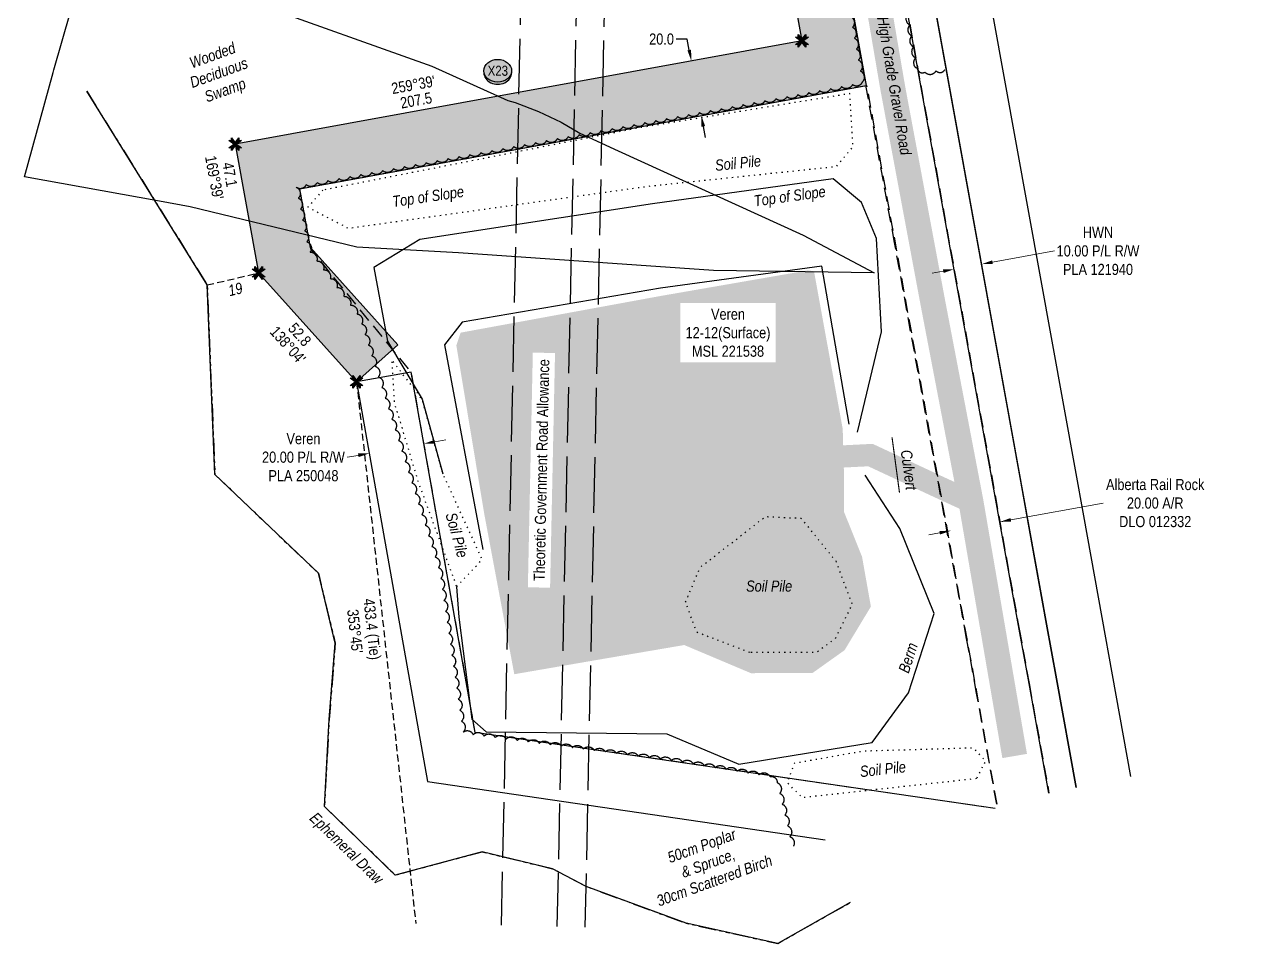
# Model space of a CAD drawing. Extents: x 399452 to 415540, y 6060435 to 6067869.
# Drawn here: x 405712 to 406813, y 6064224 to 6065051 of the extents above; entities that cross this region are included whole.
import ezdxf
from ezdxf.enums import TextEntityAlignment as Align

# ---------------------------------------------------------------- set-up
doc = ezdxf.new("R2010")
doc.units = 0
doc.header["$LTSCALE"] = 5
doc.header["$PDSIZE"] = 0.5
for name, pattern in [('0', [1, 1, 0]), ('foc-ACCESSROAD', [3.75, 2.5, -1.25]), ('foc-TIELINE', [1.875, 1.25, -0.625]), ('foc-TOPO', [1, 0.2, -0.8]), ('foc-TOPO-ephemeral', [6.25, 3.125, -0.625, 0.625, -0.625, 0.625, -0.625]), ('foc-UNSURVEYED', [12.5, 10, -2.5])]:
    doc.linetypes.add(name, pattern=pattern)
doc.layers.get('Defpoints').update_dxf_attribs({"color": 9})
for name, color, linetype, lineweight in [('AS-GENERAL', 48, 'Continuous', 18), ('C-RW-T', 13, 'Continuous', 9), ('C-WS-T', 13, 'Continuous', 9), ('F-AR-T', 190, 'Continuous', 9), ('F-RW-T', 190, 'Continuous', 9), ('T-TEXT', 48, 'Continuous', 18), ('T-TIE-T', 201, 'Continuous', 18)]:
    doc.layers.add(name, color=color, linetype=linetype, lineweight=lineweight)
for name, color, linetype in [('AS-ROADS', 254, 'Continuous'), ('C-RW', 13, 'Continuous'), ('C-WS', 13, 'foc-ACCESSROAD'), ('F-AR', 190, 'foc-ACCESSROAD'), ('F-RW', 190, 'Continuous'), ('L-BD', 7, 'Continuous'), ('L-BD1', 253, 'Continuous'), ('L-MON', 1, 'Continuous'), ('L-ROAD-T', 7, 'Continuous'), ('L-TIE', 7, 'foc-TIELINE'), ('L-USEC', 7, 'foc-UNSURVEYED'), ('P-CROSSINGS', 250, 'Continuous'), ('P-PROPOSED', 10, 'Continuous'), ('P-PROPOSED-H', 21, 'Continuous'), ('P-TXT', 4, 'Continuous'), ('T-BUSH', 110, '0'), ('T-BUSH-T', 110, 'Continuous'), ('T-DRAW', 143, 'foc-TOPO-ephemeral'), ('T-LOW-AREA', 48, 'foc-TOPO'), ('T-SLOPE', 48, 'Continuous'), ('T-TIE', 201, 'foc-TIELINE'), ('T-WATER-T', 170, 'Continuous'), ('WETLAND', 143, 'Continuous'), ('WETLAND-T', 146, 'Continuous')]:
    doc.layers.add(name, color=color, linetype=linetype)
doc.styles.add('80CG', font='ARIALN.TTF', dxfattribs={"height": 10})
doc.styles.add('80L', font='ARIALN.TTF', dxfattribs={"height": 10})
doc.styles.add('80LS', font='ARIALNI.TTF', dxfattribs={"height": 10})
doc.styles.add('Crossing', font='ARIALN.TTF', dxfattribs={"height": 10})
doc.styles.add('foc-LtypeFont', font='ARIALN.TTF', dxfattribs={"height": 7.35})
doc.styles.get("Standard").update_dxf_attribs({"font": 'ARIALN.TTF'})
doc.linetypes.add('foc-TOPO-flowdirection-NOLINE', pattern='A,0,[">",foc-LtypeFont,S=0.3,R=0,X=0,Y=-0.945],-20,[">",foc-LtypeFont,S=0.3,R=0,X=0,Y=-0.945],0', length=20)
doc.dimstyles.new('Compass 5 000', dxfattribs={"dimscale": 5, "dimtxt": 9, "dimasz": 2, "dimexe": 0.2, "dimexo": 0.0625, "dimgap": 0.5, "dimtad": 0, "dimtih": 1, "dimtoh": 1, "dimzin": 0, "dimdsep": 46, "dimtxsty": '80CG', "dimcen": 0.1, "dimse1": 1, "dimse2": 1, "dimclrd": 256, "dimclrt": 256, "dimaunit": 1, "dimadec": 4, "dimazin": 0, "dimtfac": 0.06, "dimtofl": 0, "dimtmove": 0, "dimatfit": 1, "dimfxl": 0.2, "dimtolj": 1, "dimtzin": 0, "dimlwd": -1, "dimarcsym": 0})

# ---------------------------------------------------------------- blocks, each defined once
blk = doc.blocks.new('*D159')
at = {"layer": 'C-RW-T', "transparency": 16777216}
for p, q in [((406081.1, 6064675.6), (406090.9, 6064677.3)), ((406012.2, 6064663.3), (406002.3, 6064661.6))]:
    blk.add_line(p, q, dxfattribs=at)
for points in [[(406080.8, 6064677.2), (406081.4, 6064673.9), (406071.2, 6064673.8)], [(406011.9, 6064665), (406012.5, 6064661.7), (406022, 6064665.1)]]:
    blk.add_solid(points, dxfattribs=at)
at = {"layer": 'Defpoints', "color": 0, "transparency": 16777216}
for p in [(406022, 6064665.1), (406081.8, 6064614.2), (406032.6, 6064605.5)]:
    blk.add_point(p, dxfattribs=at)
at = {"layer": 'C-RW-T', "transparency": 16777216, "insert": (405962.8, 6064661.6), "char_height": 10, "attachment_point": 5, "style": '80CG'}
blk.add_mtext('\\A1;Veren\\P20.00 P/L R/W\\PPLA 250048', dxfattribs=at)
blk = doc.blocks.new('*D165')
at = {"layer": 'Defpoints', "color": 0, "transparency": 16777216}
for p in [(406589.6, 6064603.4), (406558.9, 6064520.1), (406603.2, 6064528.1)]:
    blk.add_point(p, dxfattribs=at)
at = {"layer": 'F-AR-T', "transparency": 16777216}
for p, q in [((406599.4, 6064605.2), (406682.7, 6064620.3)), ((406535.4, 6064593.6), (406525.6, 6064591.8))]:
    blk.add_line(p, q, dxfattribs=at)
for points in [[(406599.1, 6064606.8), (406599.7, 6064603.6), (406589.6, 6064603.4)], [(406535.2, 6064595.3), (406535.7, 6064592), (406545.3, 6064595.4)]]:
    blk.add_solid(points, dxfattribs=at)
at = {"layer": 'F-AR-T', "transparency": 16777216, "insert": (406729.4, 6064620.3), "char_height": 10, "attachment_point": 5, "style": '80CG'}
blk.add_mtext('\\A1;Alberta Rail Rock\\P20.00 A/R\\PDLO 012332', dxfattribs=at)
blk = doc.blocks.new('*D160')
at = {"layer": 'Defpoints', "color": 0, "transparency": 16777216}
for p in [(406506.4, 6065203.1), (406481.8, 6065198.6), (406573.1, 6064835.4)]:
    blk.add_point(p, dxfattribs=at)
at = {"layer": 'F-RW-T', "transparency": 16777216}
for p, q in [((406582.9, 6064837.2), (406638.8, 6064847.3)), ((406538.7, 6064829.1), (406528.8, 6064827.4))]:
    blk.add_line(p, q, dxfattribs=at)
for points in [[(406582.6, 6064838.8), (406583.2, 6064835.5), (406573.1, 6064835.4)], [(406538.4, 6064830.8), (406539, 6064827.5), (406548.5, 6064830.9)]]:
    blk.add_solid(points, dxfattribs=at)
at = {"layer": 'F-RW-T', "transparency": 16777216, "insert": (406677.9, 6064847.3), "char_height": 10, "attachment_point": 5, "style": '80CG'}
blk.add_mtext('\\A1;HWN\\P10.00 P/L R/W\\PPLA 121940', dxfattribs=at)
blk = doc.blocks.new('*D164')
at = {"layer": 'Defpoints', "color": 0, "transparency": 16777216}
for p in [(406311.9, 6065018.4), (406318.4, 6065019.6), (406327.4, 6064970.4)]:
    blk.add_point(p, dxfattribs=at)
at = {"layer": 'P-TXT', "transparency": 16777216}
for p, q in [((406308.3, 6065038), (406298.3, 6065038)), ((406310.1, 6065028.2), (406308.3, 6065038)), ((406322.7, 6064959.4), (406324.5, 6064949.5))]:
    blk.add_line(p, q, dxfattribs=at)
for points in [[(406311.7, 6065028.5), (406308.4, 6065027.9), (406311.9, 6065018.4)], [(406324.3, 6064959.7), (406321, 6064959.1), (406320.9, 6064969.2)]]:
    blk.add_solid(points, dxfattribs=at)
at = {"layer": 'P-TXT', "transparency": 16777216, "insert": (406285.1, 6065038), "char_height": 10, "attachment_point": 5, "style": '80CG'}
blk.add_mtext('\\A1;20.0', dxfattribs=at)
blk = doc.blocks.new('TEMP')
h = blk.add_hatch(color=255)
h.dxf.hatch_style = 1
h.paths.add_polyline_path([(0, 0.25), (-0.67, 1.15), (-0.67, 0.67), (-1.15, 0.67), (-0.25, 0), (-1.15, -0.67), (-0.67, -0.67), (-0.67, -1.15), (0, -0.25), (0.67, -1.15), (0.67, -0.67), (1.15, -0.67), (0.25, 0), (1.15, 0.67), (0.67, 0.67), (0.67, 1.15)])
h.paths.add_polyline_path([(0.57, 0.85), (0.57, 0.57), (0.85, 0.57), (0.08, 0), (0.85, -0.57), (0.57, -0.57), (0.57, -0.85), (0, -0.08), (-0.57, -0.85), (-0.57, -0.57), (-0.85, -0.57), (-0.08, 0), (-0.85, 0.57), (-0.57, 0.57), (-0.57, 0.85), (0, 0.08)], flags=16)
h = blk.add_hatch(color=1)
h.dxf.hatch_style = 1
h.paths.add_polyline_path([(0, 0.08), (-0.57, 0.85), (-0.57, 0.57), (-0.85, 0.57), (-0.08, 0), (-0.85, -0.57), (-0.57, -0.57), (-0.57, -0.85), (0, -0.08), (0.57, -0.85), (0.57, -0.57), (0.85, -0.57), (0.08, 0), (0.85, 0.57), (0.57, 0.57), (0.57, 0.85)])
at = {"color": 1}
for p, q in [((-0.08, 0), (0.08, 0)), ((0, 0.08), (0, -0.08))]:
    blk.add_line(p, q, dxfattribs=at)
at = {"color": 255, "flags": 128}
blk.add_lwpolyline([(-0.25, 0), (-1.15, 0.67), (-0.67, 0.67), (-0.67, 1.15), (0, 0.25), (0.67, 1.15), (0.67, 0.67), (1.15, 0.67), (0.25, 0), (1.15, -0.67), (0.67, -0.67), (0.67, -1.15), (0, -0.25), (-0.67, -1.15), (-0.67, -0.67), (-1.15, -0.67)], close=True, dxfattribs=at)
at = {"color": 1, "flags": 128}
blk.add_lwpolyline([(-0.08, 0), (-0.85, 0.57), (-0.57, 0.57), (-0.57, 0.85), (0, 0.08), (0.57, 0.85), (0.57, 0.57), (0.85, 0.57), (0.08, 0), (0.85, -0.57), (0.57, -0.57), (0.57, -0.85), (0, -0.08), (-0.57, -0.85), (-0.57, -0.57), (-0.85, -0.57)], close=True, dxfattribs=at)
blk = doc.blocks.new('xing2')
h = blk.add_hatch(color=50)
h.dxf.hatch_style = 1
edge = h.paths.add_edge_path()
edge.add_ellipse((0, 0), major_axis=(-12.5, 0), ratio=0.816297, start_angle=0, end_angle=360)
h = blk.add_hatch(color=250)
h.dxf.hatch_style = 1
edge = h.paths.add_edge_path()
edge.add_ellipse((0, -2), major_axis=(-12.5, 0), ratio=0.816297, start_angle=0, end_angle=180)
edge.add_line((12.5, -2), (12.5, 0))
edge.add_ellipse((0, 0), major_axis=(-12.5, 0), ratio=0.816297, start_angle=0, end_angle=180, ccw=False)
edge.add_line((-12.5, 0), (-12.5, -2))
at = {"color": 250}
blk.add_ellipse((0, 0), major_axis=(-12.5, 0), ratio=0.816297, dxfattribs=at)
blk.add_ellipse((0, -2), major_axis=(-12.5, 0), ratio=0.816297, start_param=0, end_param=3.141593, dxfattribs=at)
at = {"color": 250, "style": 'Crossing'}
blk.add_attdef('CROSSING', text='', height=9, dxfattribs=at).set_placement((0.1, 0), align=Align.MIDDLE_CENTER)
at = {"color": 250, "style": 'Crossing', "flags": 1}
for tag, p in [('OWNER', (0.1, -12.5)), ('DESCRIPTION', (0.1, -25.8)), ('LOCATION', (0.1, -39.3)), ('DWG_REF', (0.1, -52.8))]:
    blk.add_attdef(tag, text='', height=9, dxfattribs=at).set_placement(p, align=Align.MIDDLE_CENTER)

msp = doc.modelspace()

# ---------------------------------------------------------------- hatches: boundary and pattern name
at = {"layer": 'AS-ROADS'}
h = msp.add_hatch(color=256, dxfattribs=at)
h.dxf.hatch_style = 1
h.paths.add_polyline_path([(406613.995, 6064394.57), (406591.83, 6064390.759), (406553.236, 6064615.268), (406528.231, 6064626.766), (406471.154, 6064653.437), (406448.3, 6064652.294), (406447.301, 6064672.26), (406475.116, 6064673.652), (406536.639, 6064644.903), (406548.709, 6064639.353), (406518.585, 6064796.743), (406482.145, 6064991.923), (406451.667, 6065170.338), (406420.771, 6065340.832), (406352.563, 6065694.623), (406374.647, 6065698.881), (406442.879, 6065344.967), (406473.818, 6065174.236), (406504.285, 6064995.881), (406540.685, 6064800.921), (406574.637, 6064623.527)])
h = msp.add_hatch(color=256, dxfattribs=at)
h.dxf.hatch_style = 1
h.paths.add_polyline_path([(406448.158, 6064687.037), (406422.33, 6064829.027), (406416.703, 6064829.775), (406284.298, 6064806.787), (406104.253, 6064773.757), (406100.405, 6064762.3), (406125.323, 6064611.76), (406152.578, 6064466.272), (406228.168, 6064479.325), (406305.535, 6064492.545), (406365.578, 6064467.202), (406421.168, 6064467.505), (406449.798, 6064487.88), (406473.513, 6064527.165), (406465.55, 6064572.077), (406449.41, 6064612.237), (406449.318, 6064645.84)])
at = {"layer": 'P-PROPOSED-H'}
h = msp.add_hatch(color=256, dxfattribs=at)
h.dxf.hatch_style = 1
h.paths.add_polyline_path([(406805.943, 6065498.827), (406813.38, 6065548.25), (406706.338, 6065564.385), (406328.943, 6065492.679), (406411.498, 6065036.559), (405901.315, 6064943.376), (405922.482, 6064827.486), (406010.592, 6064729.387), (406047.775, 6064762.784), (405969.109, 6064850.368), (405959.461, 6064903.19), (406420.399, 6064987.379), (406469.565, 6064996.359), (406386.948, 6065452.826), (406707.305, 6065513.695)])

# ---------------------------------------------------------------- linework, layer by layer
at = {"layer": 'AS-GENERAL', "const_width": 1, "flags": 128}
msp.add_lwpolyline([(406492.54, 6064679.54), (406499.245, 6064629.75)], dxfattribs=at)
at = {"layer": 'C-RW'}
for points in [[(406439.758, 6065851.982), (406461.468, 6065732.039), (406475.175, 6065656.303), (406490.679, 6065570.648), (406498.791, 6065525.831), (406657.26, 6064650.33), (406664.832, 6064608.905), (406707.094, 6064374.3)], [(406658.242, 6064364.167), (406640.513, 6064462.195), (406631.629, 6064511.384), (406618.417, 6064584.54), (406607.729, 6064643.374), (406456.226, 6065480.414), (406449.578, 6065517.145), (406445.75, 6065538.319), (406444.779, 6065543.684), (406441.813, 6065560.109), (406435.893, 6065592.826), (406434.623, 6065599.822), (406432.108, 6065614.313), (406430.718, 6065622.19), (406425.444, 6065651.337), (406424.184, 6065657.453), (406410.475, 6065733.189), (406390.587, 6065843.073)]]:
    msp.add_lwpolyline(points, dxfattribs=at)
at = {"layer": 'C-RW', "flags": 128}
msp.add_lwpolyline([(406574.991, 6064346.9), (406117.412, 6064413.911), (406059.801, 6064738.131), (406010.592, 6064729.387), (406074.509, 6064369.682), (406432.244, 6064317.292)], dxfattribs=at)
at = {"layer": 'F-AR'}
for points in [[(406586.843, 6064349.358), (406568.642, 6064449.325), (406559.688, 6064498.497), (406494.794, 6064854.898), (406375.485, 6065510.194), (406359.195, 6065600.214), (406352.518, 6065637.112), (406348.528, 6065659.159), (406334.824, 6065734.894), (406317.642, 6065829.858)], [(406365.988, 6065838.617), (406384.966, 6065733.764), (406398.674, 6065658.028), (406401.206, 6065646.527), (406407.861, 6065609.655), (406409, 6065600.985), (406410.015, 6065595.372), (406417.826, 6065552.221), (406421.147, 6065533.871), (406424.993, 6065512.786), (406431.672, 6065475.895), (406607.015, 6064506.974), (406615.916, 6064457.794), (406633.781, 6064359.094)]]:
    msp.add_lwpolyline(points, dxfattribs=at)
at = {"layer": 'F-RW'}
for points in [[(406390.587, 6065843.073), (406410.475, 6065733.189), (406424.184, 6065657.453), (406425.695, 6065651.306), (406432.369, 6065614.408), (406434.616, 6065599.819), (406435.883, 6065592.819), (406444.775, 6065543.682), (406445.747, 6065538.317), (406449.578, 6065517.145), (406456.226, 6065480.414), (406631.619, 6064511.378), (406640.52, 6064462.198), (406658.267, 6064364.172)], [(406633.775, 6064359.092), (406615.91, 6064457.791), (406607.008, 6064506.97), (406431.677, 6065475.899), (406424.997, 6065512.79), (406421.146, 6065533.871), (406417.825, 6065552.221), (406410.015, 6065595.372), (406409, 6065600.985), (406407.711, 6065609.613), (406401.067, 6065646.523), (406398.674, 6065658.028), (406384.966, 6065733.764), (406365.988, 6065838.617)]]:
    msp.add_lwpolyline(points, dxfattribs=at)
at = {"layer": 'L-TIE'}
msp.add_line((406010.592, 6064729.387), (406063.917, 6064241.896), dxfattribs=at)
at = {"layer": 'L-USEC'}
for p, q in [((406170.705, 6065663.165), (406140.731, 6064240.278)), ((406220.964, 6065662.035), (406190.991, 6064239.219)), ((406246.105, 6065661.47), (406216.133, 6064238.69))]:
    msp.add_line(p, q, dxfattribs=at)
at = {"layer": 'T-BUSH', "flags": 128}
for points in [[(406812.95, 6065545.72, 0.52056705), (406803.091, 6065547.367, 0.52056705), (406793.231, 6065549.014, 0.52056705), (406783.372, 6065550.66, 0.52056705), (406773.513, 6065552.307, 0.52056705), (406763.653, 6065553.953, 0.52056705), (406753.794, 6065555.6, 0.52056705), (406743.935, 6065557.246, 0.52056705), (406734.075, 6065558.893, 0.52056705), (406724.216, 6065560.54, 0.52056705), (406714.357, 6065562.186, 0.52056705), (406704.571, 6065562.395, 0.52056705), (406694.93, 6065559.755, 0.52056705), (406685.289, 6065557.114, 0.52056705), (406675.477, 6065555.228, 0.52056705), (406665.64, 6065553.451, 0.52056705), (406655.804, 6065551.673, 0.52056705), (406645.967, 6065549.895, 0.52056705), (406636.131, 6065548.117, 0.52056705), (406626.294, 6065546.339, 0.52056705), (406616.458, 6065544.561, 0.52056705), (406606.621, 6065542.783, 0.52056705), (406596.785, 6065541.005, 0.52056705), (406586.948, 6065539.227, 0.52056705), (406577.112, 6065537.449, 0.52056705), (406567.275, 6065535.671, 0.52056705), (406557.439, 6065533.893, 0.52056705), (406547.602, 6065532.115, 0.52056705), (406537.766, 6065530.337, 0.52056705), (406527.929, 6065528.559, 0.52056705), (406528.628, 6065519.459, 0.52056705), (406530.391, 6065509.62, 0.52056705), (406532.153, 6065499.781, 0.52056705), (406533.915, 6065489.941, 0.52056705), (406535.678, 6065480.102, 0.52056705), (406537.44, 6065470.263, 0.52056705), (406539.203, 6065460.423, 0.52056705), (406540.965, 6065450.584, 0.52056705), (406542.728, 6065440.745, 0.52056705), (406544.49, 6065430.906, 0.52056705), (406546.253, 6065421.066, 0.52056705), (406548.015, 6065411.227, 0.52056705), (406549.777, 6065401.388, 0.52056705), (406551.54, 6065391.548, 0.52056705), (406553.302, 6065381.709, 0.52056705), (406555.065, 6065371.87, 0.52056705), (406556.827, 6065362.031, 0.52056705), (406558.59, 6065352.191, 0.52056705), (406560.352, 6065342.352, 0.52056705), (406557.11, 6065336.656, 0.52056705), (406547.114, 6065336.55, 0.52056705), (406537.119, 6065336.444, 0.52056705), (406527.124, 6065336.338, 0.52056705), (406517.129, 6065336.233, 0.52056705), (406507.133, 6065336.127, 0.52056705), (406497.138, 6065336.021, 0.52056705), (406487.143, 6065335.915, 0.52056705), (406477.147, 6065335.809, 0.52056705), (406467.152, 6065335.703, 0.52056705), (406457.157, 6065335.597, 0.52056705), (406458.82, 6065326.087, 0.52056705), (406460.831, 6065316.295, 0.52056705), (406462.842, 6065306.504, 0.52056705), (406464.853, 6065296.712, 0.52056705), (406466.864, 6065286.921, 0.52056705), (406468.876, 6065277.129, 0.52056705), (406470.76, 6065267.314, 0.52056705), (406472.478, 6065257.467, 0.52056705), (406474.197, 6065247.62, 0.52056705), (406475.915, 6065237.772, 0.52056705), (406477.634, 6065227.925, 0.52056705), (406479.352, 6065218.078, 0.52056705), (406481.071, 6065208.231, 0.52056705), (406482.789, 6065198.384, 0.52056705), (406484.508, 6065188.537, 0.52056705), (406486.226, 6065178.69, 0.52056705), (406487.945, 6065168.843, 0.52056705), (406489.664, 6065158.996, 0.52056705), (406491.382, 6065149.149, 0.52056705), (406493.101, 6065139.302, 0.52056705), (406494.819, 6065129.455, 0.52056705), (406496.538, 6065119.608, 0.52056705), (406498.256, 6065109.761, 0.52056705), (406499.975, 6065099.914, 0.52056705), (406501.693, 6065090.067, 0.52056705), (406503.412, 6065080.22, 0.52056705), (406505.13, 6065070.373, 0.52056705), (406506.849, 6065060.526, 0.52056705), (406508.567, 6065050.678, 0.52056705), (406510.286, 6065040.831, 0.52056705), (406512.004, 6065030.984, 0.52056705), (406513.723, 6065021.137, 0.52056705), (406515.441, 6065011.29, 0.52056705), (406522.204, 6065008.267, 0.52056705), (406532.122, 6065009.512, 0.52056705), (406540.086, 6065010.512, 0.52056705)], [(405939.441, 6065455.553, -0.52056705), (405949.363, 6065454.341, -0.52056705), (405959.286, 6065453.128, -0.52056705), (405969.208, 6065451.916, -0.52056705), (405979.13, 6065450.704, -0.52056705), (405989.052, 6065449.491, -0.52056705), (405998.974, 6065448.279, -0.52056705), (406008.896, 6065447.067, -0.52056705), (406018.796, 6065447.724, -0.52056705), (406028.687, 6065449.171, -0.52056705), (406038.577, 6065450.618, -0.52056705), (406048.468, 6065452.066, -0.52056705), (406058.358, 6065453.513, -0.52056705), (406068.249, 6065454.96, -0.52056705), (406078.139, 6065456.408, -0.52056705), (406088.03, 6065457.855, -0.52056705), (406097.92, 6065459.302, -0.52056705), (406107.811, 6065460.749, -0.52056705), (406117.702, 6065462.197, -0.52056705), (406127.592, 6065463.644, -0.52056705), (406137.483, 6065465.091, -0.52056705), (406147.373, 6065466.539, -0.52056705), (406157.264, 6065467.986, -0.52056705), (406167.154, 6065469.433, -0.52056705), (406177.045, 6065470.88, -0.52056705), (406186.936, 6065472.328, -0.52056705), (406196.826, 6065473.775, -0.52056705), (406206.717, 6065475.222, -0.52056705), (406216.607, 6065476.67, -0.52056705), (406226.498, 6065478.117, -0.52056705), (406236.388, 6065479.564, -0.52056705), (406246.279, 6065481.011, -0.52056705), (406256.169, 6065482.459, -0.52056705), (406261.946, 6065475.768, -0.52056705), (406266.645, 6065466.946, -0.52056705), (406271.344, 6065458.123, -0.52056705), (406276.042, 6065449.3, -0.52056705), (406280.741, 6065440.478, -0.52056705), (406285.44, 6065431.655, -0.52056705), (406290.139, 6065422.832, -0.52056705), (406294.837, 6065414.01, -0.52056705), (406299.536, 6065405.187, -0.52056705), (406304.235, 6065396.364, -0.52056705), (406308.934, 6065387.542, -0.52056705), (406313.632, 6065378.719, -0.52056705), (406318.331, 6065369.896, -0.52056705), (406323.03, 6065361.074, -0.52056705), (406327.729, 6065352.251, -0.52056705), (406333.062, 6065344.68, -0.52056705), (406342.955, 6065346.108, -0.52056705), (406352.848, 6065347.537, -0.52056705), (406362.741, 6065348.965, -0.52056705), (406372.635, 6065350.394, -0.52056705), (406382.528, 6065351.822, -0.52056705), (406392.421, 6065353.251, -0.52056705), (406401.458, 6065353.489, -0.52056705), (406403.246, 6065343.655, -0.52056705), (406405.034, 6065333.82, -0.52056705), (406406.822, 6065323.985, -0.52056705), (406408.61, 6065314.151, -0.52056705), (406410.398, 6065304.316, -0.52056705), (406412.186, 6065294.481, -0.52056705), (406413.974, 6065284.646, -0.52056705), (406415.762, 6065274.812, -0.52056705), (406417.55, 6065264.977, -0.52056705), (406419.338, 6065255.142, -0.52056705), (406421.126, 6065245.308, -0.52056705), (406422.914, 6065235.473, -0.52056705), (406424.702, 6065225.638, -0.52056705), (406426.49, 6065215.804, -0.52056705), (406428.278, 6065205.969, -0.52056705), (406430.066, 6065196.134, -0.52056705), (406431.854, 6065186.3, -0.52056705), (406433.642, 6065176.465, -0.52056705), (406435.43, 6065166.63, -0.52056705), (406437.218, 6065156.796, -0.52056705), (406439.005, 6065146.961, -0.52056705), (406440.793, 6065137.126, -0.52056705), (406442.581, 6065127.292, -0.52056705), (406444.369, 6065117.457, -0.52056705), (406446.157, 6065107.622, -0.52056705), (406447.945, 6065097.787, -0.52056705), (406449.733, 6065087.953, -0.52056705), (406451.521, 6065078.118, -0.52056705), (406453.309, 6065068.283, -0.52056705), (406455.097, 6065058.449, -0.52056705), (406456.885, 6065048.614, -0.52056705), (406458.673, 6065038.779, -0.52056705), (406460.461, 6065028.945, -0.52056705), (406462.249, 6065019.11, -0.52056705), (406464.037, 6065009.275, -0.52056705), (406465.825, 6064999.441, -0.52056705), (406456.879, 6064997.029, -0.52056705), (406447.046, 6064995.23, -0.52056705), (406437.213, 6064993.431, -0.52056705), (406427.381, 6064991.633, -0.52056705), (406417.548, 6064989.834, -0.52056705), (406407.715, 6064988.035, -0.52056705), (406397.883, 6064986.236, -0.52056705), (406388.05, 6064984.438, -0.52056705), (406378.217, 6064982.639, -0.52056705), (406368.384, 6064980.84, -0.52056705), (406358.552, 6064979.041, -0.52056705), (406348.719, 6064977.243, -0.52056705), (406338.886, 6064975.444, -0.52056705), (406329.054, 6064973.645, -0.52056705), (406319.221, 6064971.846, -0.52056705), (406309.388, 6064970.048, -0.52056705), (406299.555, 6064968.249, -0.52056705), (406289.723, 6064966.45, -0.52056705), (406279.89, 6064964.651, -0.52056705), (406270.057, 6064962.853, -0.52056705), (406260.224, 6064961.054, -0.52056705), (406250.392, 6064959.255, -0.52056705), (406240.559, 6064957.456, -0.52056705), (406230.726, 6064955.658, -0.52056705), (406220.894, 6064953.859, -0.52056705), (406211.061, 6064952.06, -0.52056705), (406201.228, 6064950.261, -0.52056705), (406191.395, 6064948.463, -0.52056705), (406181.563, 6064946.664, -0.52056705), (406171.73, 6064944.865, -0.52056705), (406161.897, 6064943.066, -0.52056705), (406152.065, 6064941.268, -0.52056705), (406142.232, 6064939.469, -0.52056705), (406132.399, 6064937.67, -0.52056705), (406122.566, 6064935.871, -0.52056705), (406112.734, 6064934.073, -0.52056705), (406102.901, 6064932.274, -0.52056705), (406093.068, 6064930.475, -0.52056705), (406083.236, 6064928.676, -0.52056705), (406073.403, 6064926.878, -0.52056705), (406063.57, 6064925.079, -0.52056705), (406053.737, 6064923.28, -0.52056705), (406043.905, 6064921.481, -0.52056705), (406034.072, 6064919.683, -0.52056705), (406024.239, 6064917.884, -0.52056705), (406014.407, 6064916.085, -0.52056705), (406004.574, 6064914.287, -0.52056705), (405994.741, 6064912.488, -0.52056705), (405984.908, 6064910.689, -0.52056705), (405975.076, 6064908.89, -0.52056705), (405965.243, 6064907.092, -0.52056705), (405956.368, 6064904.637, -0.52056705), (405958.255, 6064894.821, -0.52056705), (405960.141, 6064885.005, -0.52056705), (405962.027, 6064875.188, -0.52056705), (405963.913, 6064865.372, -0.52056705), (405965.799, 6064855.556, -0.52056705), (405968.768, 6064846.223, -0.52056705), (405974.825, 6064838.272, -0.52056705), (405980.882, 6064830.32, -0.52056705), (405986.94, 6064822.368, -0.52056705), (405992.997, 6064814.417, -0.52056705), (405999.054, 6064806.465, -0.52056705), (406005.111, 6064798.514, -0.52056705), (406011.169, 6064790.562, -0.52056705), (406015.272, 6064781.598, -0.52056705), (406018.275, 6064772.064, -0.52056705), (406021.278, 6064762.53, -0.52056705), (406024.282, 6064752.996, -0.52056705), (406027.285, 6064743.462, -0.52056705), (406030.289, 6064733.928, -0.52056705), (406033.292, 6064724.394, -0.52056705), (406036.295, 6064714.86, -0.52056705), (406039.299, 6064705.326, -0.52056705), (406042.302, 6064695.792, -0.52056705), (406045.306, 6064686.258, -0.52056705), (406048.309, 6064676.724, -0.52056705), (406051.312, 6064667.19, -0.52056705), (406054.316, 6064657.656, -0.52056705), (406057.319, 6064648.122, -0.52056705), (406060.323, 6064638.588, -0.52056705), (406063.326, 6064629.054, -0.52056705), (406066.329, 6064619.52, -0.52056705), (406069.333, 6064609.986, -0.52056705), (406072.336, 6064600.452, -0.52056705), (406075.34, 6064590.918, -0.52056705), (406078.343, 6064581.384, -0.52056705), (406081.346, 6064571.85, -0.52056705), (406084.35, 6064562.316, -0.52056705), (406086.404, 6064552.565, -0.52056705), (406087.841, 6064542.673, -0.52056705), (406089.277, 6064532.78, -0.52056705), (406090.713, 6064522.888, -0.52056705), (406092.149, 6064512.996, -0.52056705), (406093.586, 6064503.104, -0.52056705), (406095.022, 6064493.212, -0.52056705), (406096.458, 6064483.32, -0.52056705), (406097.894, 6064473.427, -0.52056705), (406099.331, 6064463.535, -0.52056705), (406100.767, 6064453.643, -0.52056705), (406102.203, 6064443.751, -0.52056705), (406103.639, 6064433.859, -0.52056705), (406105.076, 6064423.967, -0.52056705), (406106.512, 6064414.074, -0.52056705), (406115.512, 6064411.854, -0.52056705), (406125.423, 6064410.558, -0.52056705), (406135.335, 6064409.261, -0.52056705), (406145.246, 6064407.965, -0.52056705), (406155.158, 6064406.669, -0.52056705), (406165.069, 6064405.372, -0.52056705), (406174.981, 6064404.076, -0.52056705), (406184.892, 6064402.78, -0.52056705), (406194.804, 6064401.484, -0.52056705), (406204.715, 6064400.187, -0.52056705), (406214.627, 6064398.891, -0.52056705), (406224.538, 6064397.595, -0.52056705), (406234.45, 6064396.299, -0.52056705), (406244.361, 6064395.002, -0.52056705), (406254.273, 6064393.706, -0.52056705), (406264.184, 6064392.41, -0.52056705), (406274.096, 6064391.114, -0.52056705), (406284.007, 6064389.817, -0.52056705), (406293.919, 6064388.521, -0.52056705), (406303.806, 6064387.061, -0.52056705), (406313.669, 6064385.436, -0.52056705), (406323.532, 6064383.812, -0.52056705), (406333.395, 6064382.187, -0.52056705), (406343.258, 6064380.562, -0.52056705), (406353.121, 6064378.937, -0.52056705), (406362.984, 6064377.313, -0.52056705), (406372.847, 6064375.688, -0.52056705), (406382.71, 6064374.063, -0.52056705), (406389.096, 6064368.705, -0.52056705), (406391.416, 6064358.982, -0.52056705), (406393.737, 6064349.26, -0.52056705), (406396.057, 6064339.537, -0.52056705), (406398.378, 6064329.814, -0.52056705), (406400.698, 6064320.091, -0.45712982), (406403.747, 6064311.381, -0.45712982)]]:
    msp.add_lwpolyline(points, format="xyb", dxfattribs=at)
at = {"layer": 'T-LOW-AREA', "flags": 128}
for points in [[(405980.365, 6064902.03), (405966.655, 6064886.817), (406003.148, 6064867.78), (406273.483, 6064905.665), (406442.493, 6064923.405), (406457.328, 6064941.057), (406454.508, 6064988.902), (406264.578, 6064958.032)], [(406100.658, 6064545.057), (406123.74, 6064569.567), (406088.293, 6064646.692), (406069.635, 6064713.78), (406042.198, 6064749.385), (406044.63, 6064710.635), (406065.793, 6064639.987)], [(406364.49, 6064485.797), (406316.87, 6064503.99), (406306.73, 6064531.075), (406319.785, 6064562.427), (406378.72, 6064608.215), (406410.573, 6064606.71), (406441.865, 6064568.217), (406456.57, 6064529.18), (406441.755, 6064498.757), (406424.988, 6064485.985)], [(406568.555, 6064372.265), (406411.963, 6064355.097), (406398.37, 6064368.482), (406404.703, 6064386.29), (406466.83, 6064397.257), (406565.428, 6064400.152), (406576.56, 6064388.217)]]:
    msp.add_lwpolyline(points, close=True, dxfattribs=at)
at = {"layer": 'T-SLOPE', "flags": 128}
for points in [[(406461.43, 6064684.122), (406483.135, 6064774.417), (406478.488, 6064858.617), (406465.085, 6064890.955), (406439.638, 6064912.125), (406276.838, 6064889.585), (406067.688, 6064857.73), (406026.12, 6064832.487), (406038.425, 6064766.02), (406069.635, 6064713.78), (406088.293, 6064646.692)], [(406454.05, 6064691.457), (406429.343, 6064833.685), (406284.118, 6064813.807), (406105.76, 6064783.207), (406089.8, 6064762.697), (406124.23, 6064578.492)], [(406100.658, 6064545.057), (406102.74, 6064517.647), (406114.308, 6064425.812), (406127.353, 6064414.3), (406289.953, 6064412.462), (406354.705, 6064385.24), (406474.515, 6064404.677), (406507.47, 6064449.44), (406530.525, 6064520.952), (406499.563, 6064597.43), (406468.218, 6064645.612)]]:
    msp.add_lwpolyline(points, dxfattribs=at)
at = {"layer": 'T-TIE', "flags": 128}
msp.add_lwpolyline([(405876.173, 6064816.663), (405922.482, 6064827.486)], dxfattribs=at)
at = {"layer": 'WETLAND'}
msp.add_lwpolyline([(406102.303, 6064845.719), (406010.857, 6064850.764), (405964.986, 6064861.895), (405860.961, 6064887.136), (405833.373, 6064892.081), (405711.738, 6064913.883), (405737.608, 6065007.823), (405738.3, 6065010.334), (405768.851, 6065117.286), (405820.557, 6065101.227), (405916.79, 6065071.34), (406078.5, 6065013.745), (406146.622, 6064982.723), (406153.466, 6064980.834), (406174.468, 6064972.952), (406194.679, 6064963.219), (406211.432, 6064953.209), (406245.918, 6064937.505), (406412.535, 6064861.63), (406476.391, 6064827.544), (406331.905, 6064829.711), (406102.303, 6064845.719)], close=True, dxfattribs=at)

# ---------------------------------------------------------------- block references
at = {"layer": 'L-MON', "xscale": 4.997944999999969, "yscale": 4.997944999999969, "zscale": 4.997944999999969}
for p in [(406411.498, 6065036.559), (405901.315, 6064943.376), (405922.482, 6064827.486), (406010.592, 6064729.387)]:
    msp.add_blockref('TEMP', p, dxfattribs=at)
at = {"layer": 'P-CROSSINGS', "color": 151, "xscale": 0.999589, "yscale": 0.999589, "zscale": 0.999589}
msp.add_blockref('xing2', (406137.676, 6065009.523), dxfattribs=at).add_auto_attribs({'CROSSING': 'X23'})

# ---------------------------------------------------------------- texts
at = {"layer": 'L-BD1'}
for s, rotation, p in [("259%%D39'", 10.350797, (406061.649, 6064996.925)), ('207.5', 10.350797, (406064.208, 6064982.913)), ("169%%D39'", 280.350797, (405882.646, 6064913.46)), ('47.1', 280.350797, (405896.659, 6064916.019))]:
    msp.add_text(s, height=9.9959, rotation=rotation, dxfattribs=at).set_placement(p, align=Align.MIDDLE_CENTER)
at = {"layer": 'L-BD1', "style": '80L'}
for s, p in [('52.8', (405959.472, 6064772.091)), ("138%%d04'", (405948.875, 6064762.573))]:
    msp.add_text(s, height=9.9959, rotation=311.929438, dxfattribs=at).set_placement(p, align=Align.MIDDLE)
at = {"layer": 'T-BUSH-T', "insert": (406319.532, 6064316.515), "char_height": 9.99589, "width": 109.29108, "attachment_point": 2, "rotation": 20, "style": '80LS'}
msp.add_mtext('50cm Poplar\\P& Spruce,\\P30cm Scattered Birch', dxfattribs=at)
at = {"layer": 'T-TEXT', "attachment_point": 1, "style": '80L'}
for s, width, gutter_width, insert, char_height, rotation in [('\\pxqc;{\\fArial Narrow|b0|i1|c0|p34;9m High Grade Gravel Road}', 145.77676, 49.979, (406485.62, 6065078.109), 9.99589, 279.693944), ('\\pxqc;{\\fArial Narrow|b0|i1|c0|p34;Soil Pile}', 41.16437, 49.959, (406332.908, 6064929.264), 9.99589, 5.992064), ('\\pxqc;{\\fArial Narrow|b0|i1|c0|p34;Top of Slope}', 64.72616, 49.959, (406042.226, 6064896.614), 9.99589, 8.333885), ('\\pxqc;{\\fArial Narrow|b0|i1|c0|p34;Top of Slope}', 64.72616, 49.959, (406367.68, 6064897.184), 9.99589, 7.882608), ('{\\fArial Narrow|b0|i1|c0|p34;Culvert}', 24.88657, 49.979, (406510.211, 6064668.877), 10, 277.66963), ('\\pxqc;{\\fArial Narrow|b0|i1|c0|p34;Soil Pile}', 41.16437, 49.959, (406100.231, 6064612.718), 9.99589, 285.541619), ('{\\fArial Narrow|b0|i1|c0|p34;Berm}', 13.62679, 124.897, (406498.018, 6064469.599), 9.99589, 72.131136), ('\\pxqc;{\\fArial Narrow|b0|i1|c0|p34;Soil Pile}', 41.16437, 49.959, (406463.266, 6064383.535), 9.99589, 6.256447)]:
    msp.add_mtext_dynamic_manual_height_columns(s, width=width, gutter_width=gutter_width, heights=[0], dxfattribs=dict(at, insert=insert, char_height=char_height, rotation=rotation))
at = {"layer": 'T-TEXT', "insert": (406361.366, 6064550.612), "char_height": 9.99589, "attachment_point": 1, "style": '80L'}
msp.add_mtext_dynamic_manual_height_columns('\\pxqc;{\\fArial Narrow|b0|i1|c0|p34;Soil Pile}', width=41.16437, gutter_width=49.959, heights=[0], dxfattribs=at)
at = {"layer": 'T-TIE-T', "style": '80LS'}
msp.add_text('19', height=9.9959, rotation=13.154577, dxfattribs=at).set_placement((405901.488, 6064812.827), align=Align.MIDDLE_CENTER)
at = {"layer": 'T-WATER-T', "insert": (405974.316, 6064343.207), "char_height": 9.99589, "attachment_point": 1, "rotation": 315.946675, "style": '80L'}
msp.add_mtext_dynamic_manual_height_columns('\\pxqc;{\\fArial Narrow|b0|i1|c0|p34;Ephemeral Draw}', width=85.99234, gutter_width=124.964, heights=[0], dxfattribs=at)
at = {"layer": 'WETLAND-T', "insert": (405853.734, 6065018.916), "char_height": 9.99589, "width": 54.17731, "attachment_point": 1, "rotation": 20, "style": '80L'}
msp.add_mtext('\\pxqc;{\\fArial Narrow|b0|i1|c0|p34;Wooded Deciduous Swamp}', dxfattribs=at)

# ---------------------------------------------------------------- dimensions: what is measured, and where the dimension line sits
at = {"layer": 'C-RW-T'}
dim = msp.add_linear_dim(base=(406022.019, 6064665.081), p1=(406081.814, 6064614.248), p2=(406032.605, 6064605.504), angle=190.075857, text='Veren\\P20.00 P/L R/W\\PPLA 250048', dimstyle='Compass 5 000', dxfattribs=at)
dim.commit()
dim.dimension.update_dxf_attribs({"geometry": '*D159', "text_midpoint": (405962.788, 6064661.581), "dimtype": 161})
at = {"layer": 'F-AR-T', "color": 4}
dim = msp.add_linear_dim(base=(406589.562, 6064603.416), p1=(406558.924, 6064520.053), p2=(406603.198, 6064528.065), angle=10.257606, text='Alberta Rail Rock\\P20.00 A/R\\PDLO 012332', dimstyle='Compass 5 000', dxfattribs=at)
dim.commit()
dim.dimension.update_dxf_attribs({"geometry": '*D165', "text_midpoint": (406729.39, 6064620.265), "dimtype": 161})
at = {"layer": 'F-RW-T'}
dim = msp.add_linear_dim(base=(406573.096, 6064835.379), p1=(406481.812, 6065198.597), p2=(406506.384, 6065203.056), angle=10.284023, text='HWN\\P10.00 P/L R/W\\PPLA 121940', dimstyle='Compass 5 000', override={"dimtxt": 10}, dxfattribs=at)
dim.commit()
dim.dimension.update_dxf_attribs({"geometry": '*D160', "text_midpoint": (406677.866, 6064847.298), "dimtype": 161})
at = {"layer": 'P-TXT'}
dim = msp.add_linear_dim(base=(406311.881, 6065018.364), p1=(406327.4, 6064970.393), p2=(406318.42, 6065019.559), angle=100.350797, text='20.0', dimstyle='Compass 5 000', dxfattribs=at)
dim.commit()
dim.dimension.update_dxf_attribs({"geometry": '*D164', "text_midpoint": (406285.081, 6065038.039), "dimtype": 161})

# ---------------------------------------------------------------- next in the draw order: texts
at = {"layer": 'L-ROAD-T', "insert": (406172.019, 6064650.073), "char_height": 9.99603, "width": 201.30327, "attachment_point": 2, "rotation": 88.79283, "style": '80L', "bg_fill": 2}
msp.add_mtext('Theoretic Government Road Allowance', dxfattribs=at)

# ---------------------------------------------------------------- next in the draw order: linework, layer by layer
at = {"layer": 'C-WS', "flags": 128}
msp.add_lwpolyline([(405969.339, 6064849.107), (405959.461, 6064903.19), (406469.565, 6064996.359), (406587.535, 6064345.062), (406117.412, 6064413.911), (406059.826, 6064738.114)], close=True, dxfattribs=at)
at = {"layer": 'P-PROPOSED'}
msp.add_lwpolyline([(406813.38, 6065548.25), (406706.338, 6065564.385), (406328.943, 6065492.679), (406411.498, 6065036.559), (405901.315, 6064943.376), (405922.482, 6064827.486), (406010.592, 6064729.387), (406047.775, 6064762.784), (405969.109, 6064850.368), (405959.461, 6064903.19), (406420.399, 6064987.379), (406469.565, 6064996.359), (406386.948, 6065452.826), (406707.305, 6065513.695), (406805.943, 6065498.827)], dxfattribs=at)
at = {"layer": 'T-DRAW', "flags": 128}
msp.add_lwpolyline([(405767.732, 6064991.125), (405876.173, 6064816.663), (405883.086, 6064646.088), (405976.227, 6064557.193), (405991.463, 6064494.25), (405985.921, 6064425.628), (405981.662, 6064347.208), (406045.494, 6064285.451), (406123.52, 6064306.421), (406187.077, 6064291.166), (406217.253, 6064275.309), (406307.214, 6064242.103), (406389.644, 6064223.842), (406454.928, 6064260.738)], dxfattribs=at)
at = {"layer": 'T-DRAW', "linetype": 'foc-TOPO-flowdirection-NOLINE', "flags": 128}
msp.add_lwpolyline([(406454.928, 6064260.738), (406389.644, 6064223.842), (406307.214, 6064242.103), (406217.253, 6064275.309), (406187.077, 6064291.166), (406123.52, 6064306.421), (406045.494, 6064285.451), (405981.662, 6064347.208), (405985.921, 6064425.628), (405991.463, 6064494.25), (405976.227, 6064557.193), (405883.086, 6064646.088), (405876.173, 6064816.663), (405767.732, 6064991.125)], dxfattribs=at)

# ---------------------------------------------------------------- next in the draw order: texts
at = {"layer": 'C-WS-T', "insert": (406344.912, 6064795.403), "char_height": 9.99589, "attachment_point": 2, "rotation": 0.024768, "style": '80L', "bg_fill": 2}
msp.add_mtext_dynamic_manual_height_columns('Veren\\P12-12(Surface)\\PMSL 221538', width=75.77826, gutter_width=124.949, heights=[0], dxfattribs=at)
at = {"layer": 'L-BD', "insert": (406029.672, 6064507.391), "char_height": 9.99589, "width": 58.49703, "attachment_point": 2, "rotation": 276.242542, "style": '80L', "bg_fill": 3, "box_fill_scale": 1.15, "bg_fill_color": 256, "bg_fill_true_color": 256, "bg_fill_transparency": 0}
msp.add_mtext('433.4 (Tie)', dxfattribs=at)

# ---------------------------------------------------------------- next in the draw order: texts
at = {"layer": 'L-BD', "insert": (406014.225, 6064505.471), "char_height": 9.9959, "width": 42.03799, "attachment_point": 2, "rotation": 276.242542, "style": '80L', "bg_fill": 3, "box_fill_scale": 1.15, "bg_fill_color": 256, "bg_fill_true_color": 256, "bg_fill_transparency": 0}
msp.add_mtext("353%%d45'", dxfattribs=at)

doc.saveas('drawing.dxf')
